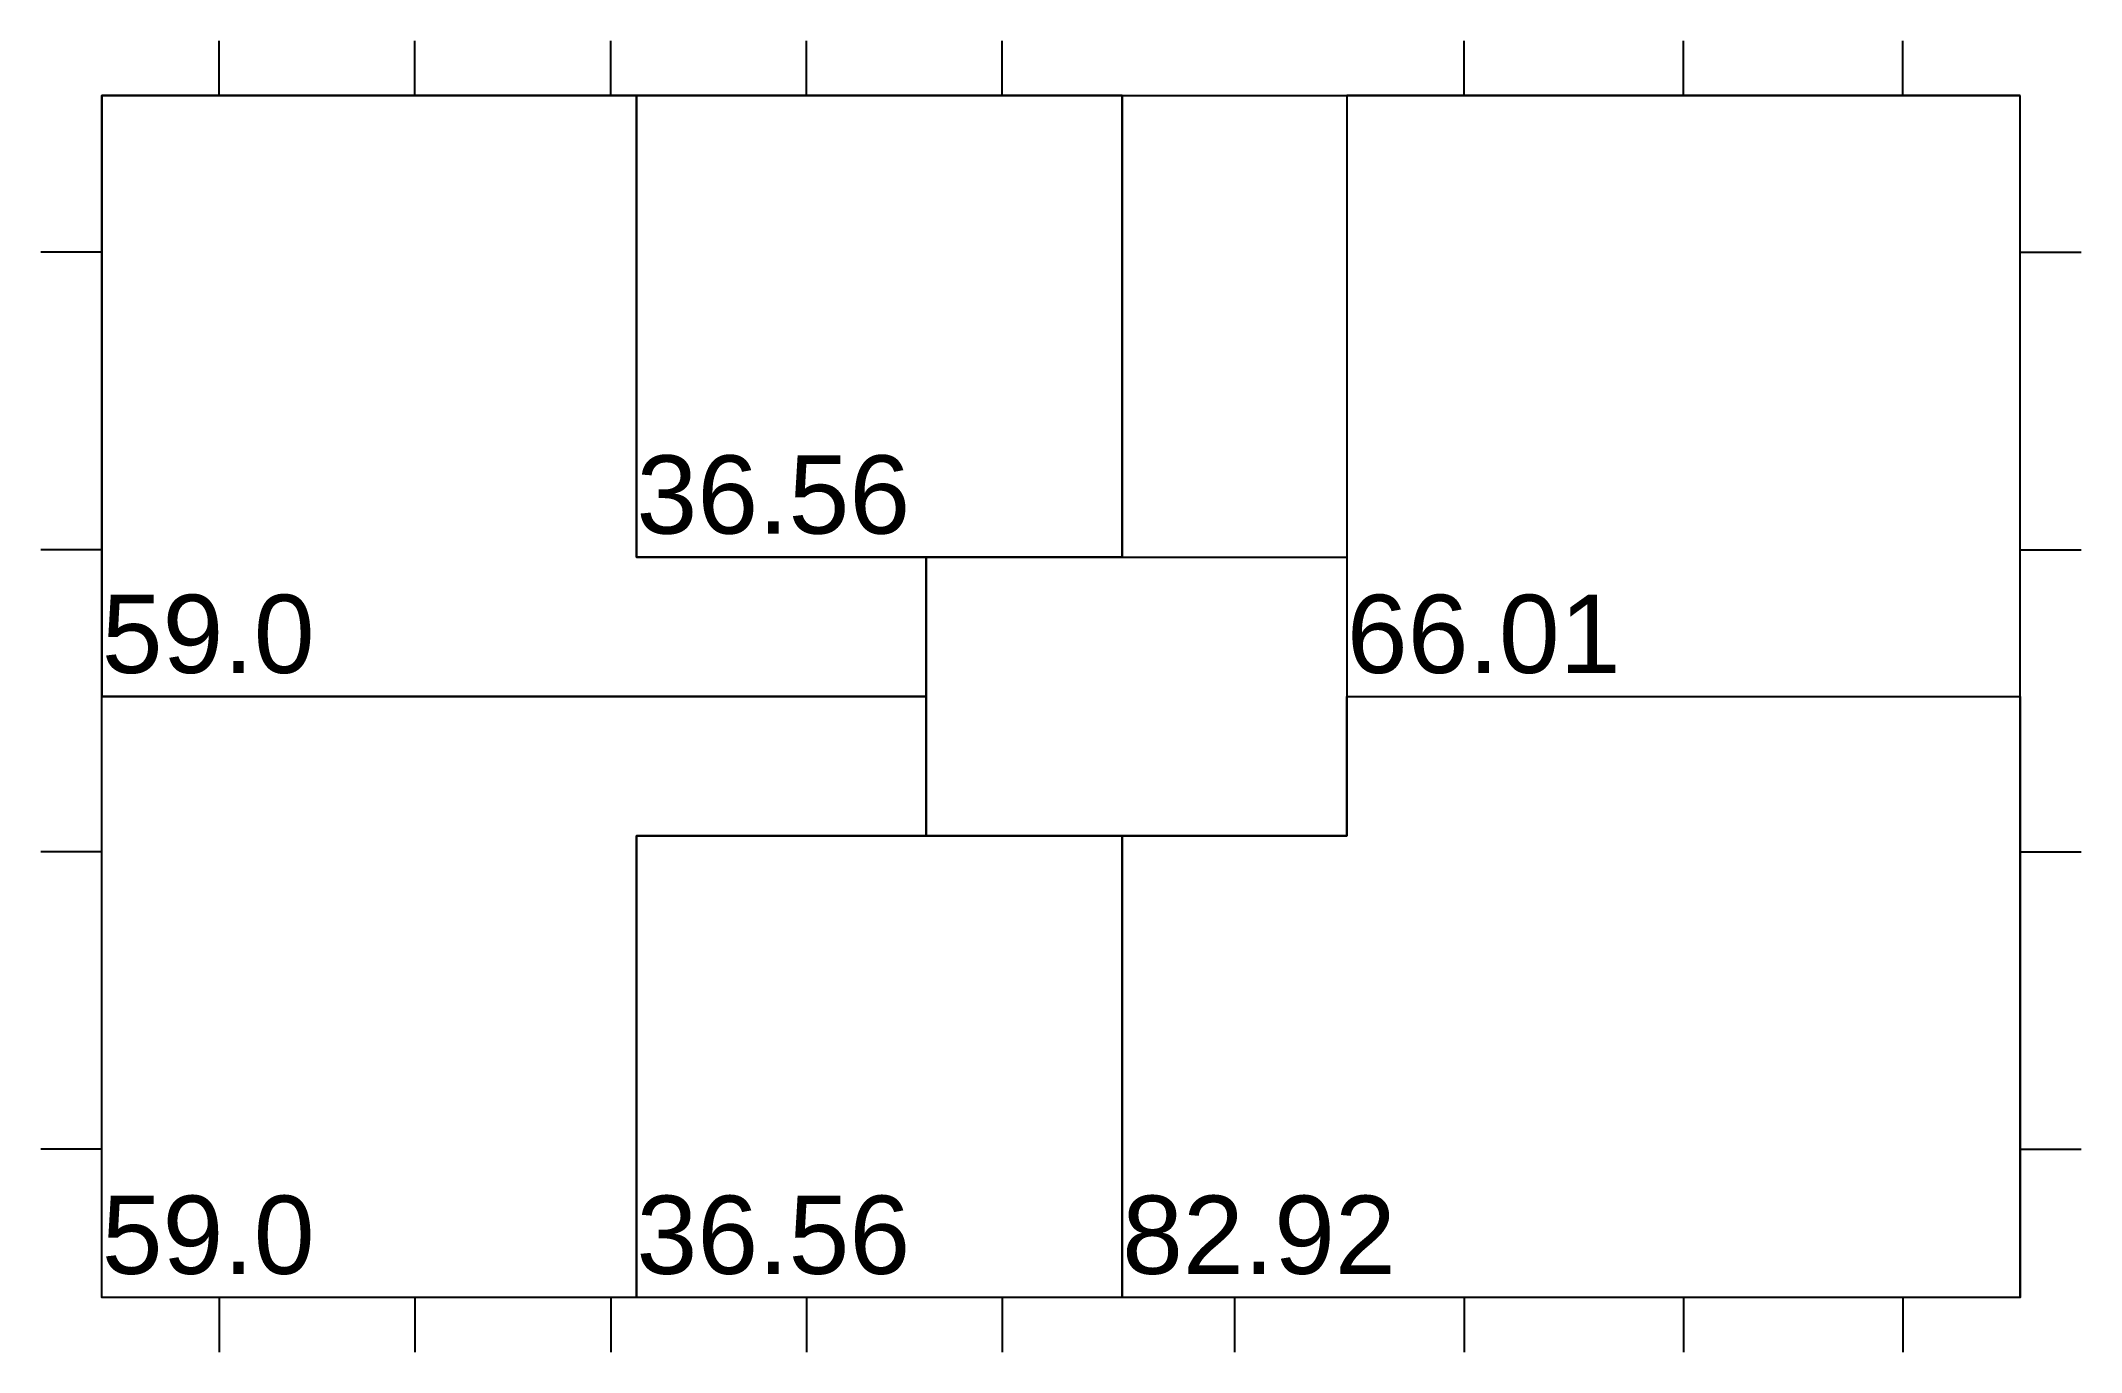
# Model space of a CAD drawing. Header units: millimetres. Extents: x 5447 to 8052, y 3950 to 5625.
import ezdxf
from ezdxf.enums import TextEntityAlignment as Align

# ---------------------------------------------------------------- set-up
doc = ezdxf.new("R2010")
doc.units = ezdxf.units.MM
doc.styles.get("Standard").update_dxf_attribs({"font": 'arial.ttf'})

msp = doc.modelspace()

# ---------------------------------------------------------------- linework, layer by layer
at = {"color": 2}
for p, q in [((5674.5, 5555), (5674.5, 5625)), ((5924.5, 5555), (5924.5, 5625)), ((6174.5, 5555), (6174.5, 5625)), ((6424.5, 5555), (6424.5, 5625)), ((6674.5, 5555), (6674.5, 5625)), ((7264.5, 5555), (7264.5, 5625)), ((7544.5, 5555), (7544.5, 5625)), ((7824.5, 5555), (7824.5, 5625)), ((5524.5, 5355), (5446.7, 5355)), ((7974.5, 5355), (8052.3, 5355)), ((5524.5, 4975), (5446.7, 4975)), ((7974.5, 4975), (8052.3, 4975)), ((5524.5, 4589.3), (5446.7, 4589.3)), ((7974.5, 4589.3), (8052.3, 4589.3)), ((5524.5, 4209.3), (5446.7, 4209.3)), ((7974.5, 4209.3), (8052.3, 4209.3)), ((5674.5, 4020), (5674.5, 3950)), ((5924.5, 4020), (5924.5, 3950)), ((6174.5, 4020), (6174.5, 3950)), ((6424.5, 4020), (6424.5, 3950)), ((6674.5, 4020), (6674.5, 3950)), ((6971, 4020), (6971, 3950)), ((7264.5, 4020), (7264.5, 3950)), ((7544.5, 4020), (7544.5, 3950)), ((7824.5, 4020), (7824.5, 3950))]:
    msp.add_line(p, q, dxfattribs=at)
for p, q in [((5524.5, 5555), (7974.5, 5555)), ((5524.5, 4020), (5524.5, 5555)), ((7974.5, 4020), (7974.5, 5555)), ((7974.5, 4020), (5524.5, 4020))]:
    msp.add_line(p, q)
at = {"color": 1}
for points in [[(6577.5, 4787.5), (6577.5, 4965.5), (6827.5, 4965.5), (6827.5, 5555), (5524.5, 5555), (5524.5, 4787.5), (6577.5, 4787.5)], [(6577.5, 4787.5), (6577.5, 4609.5), (6827.5, 4609.5), (6827.5, 4020), (5524.5, 4020), (5524.5, 4787.5), (6577.5, 4787.5)], [(7114.5, 4787.5), (7974.5, 4787.5), (7974.5, 4020), (6827.5, 4020), (6827.5, 4609.5), (7114.5, 4609.5), (7114.5, 4787.5)]]:
    msp.add_lwpolyline(points, dxfattribs=at)
for points in [[(5808.8, 5555), (6207.4, 5555), (6207.4, 4965.5), (6577.5, 4965.5), (6577.5, 4787.5), (5808.8, 4787.5), (5524.5, 4787.5), (5524.5, 5555), (5808.8, 5555)], [(6207.4, 5555), (6577.5, 5555), (6827.5, 5555), (6827.5, 5555), (6827.5, 4965.5), (6827.5, 4965.5), (6577.5, 4965.5), (6207.4, 4965.5), (6207.4, 5555)], [(7974.5, 5555), (7114.5, 5555), (7114.5, 4787.5), (7974.5, 4787.5), (7974.5, 5555)], [(5808.8, 4787.5), (6577.5, 4787.5), (6577.5, 4609.5), (6207.4, 4609.5), (6207.4, 4020), (5808.8, 4020), (5524.5, 4020), (5524.5, 4787.5), (5808.8, 4787.5)], [(7114.5, 4787.5), (7974.5, 4787.5), (7974.5, 4020), (6827.5, 4020), (6827.5, 4609.5), (7114.5, 4609.5), (7114.5, 4787.5)], [(6577.5, 4609.5), (6827.5, 4609.5), (6827.5, 4609.5), (6827.5, 4020), (6827.5, 4020), (6577.5, 4020), (6207.4, 4020), (6207.4, 4609.5), (6577.5, 4609.5)]]:
    msp.add_lwpolyline(points)
msp.add_lwpolyline([(7974.5, 5555), (7114.5, 5555), (7114.5, 4787.5), (7974.5, 4787.5)], close=True, dxfattribs=at)
at = {"color": 3}
msp.add_lwpolyline([(6577.5, 4965.5), (7114.5, 4965.5), (7114.5, 4609.5), (6577.5, 4609.5)], close=True, dxfattribs=at)

# ---------------------------------------------------------------- texts
for s, p in [('36.56', (6207.4, 4965.5)), ('59.0', (5524.5, 4787.5)), ('66.01', (7114.5, 4787.5)), ('59.0', (5524.5, 4020)), ('36.56', (6207.4, 4020)), ('82.92', (6827.5, 4020))]:
    msp.add_text(s, height=100).set_placement(p, align=Align.BOTTOM_LEFT)

doc.saveas('drawing.dxf')
